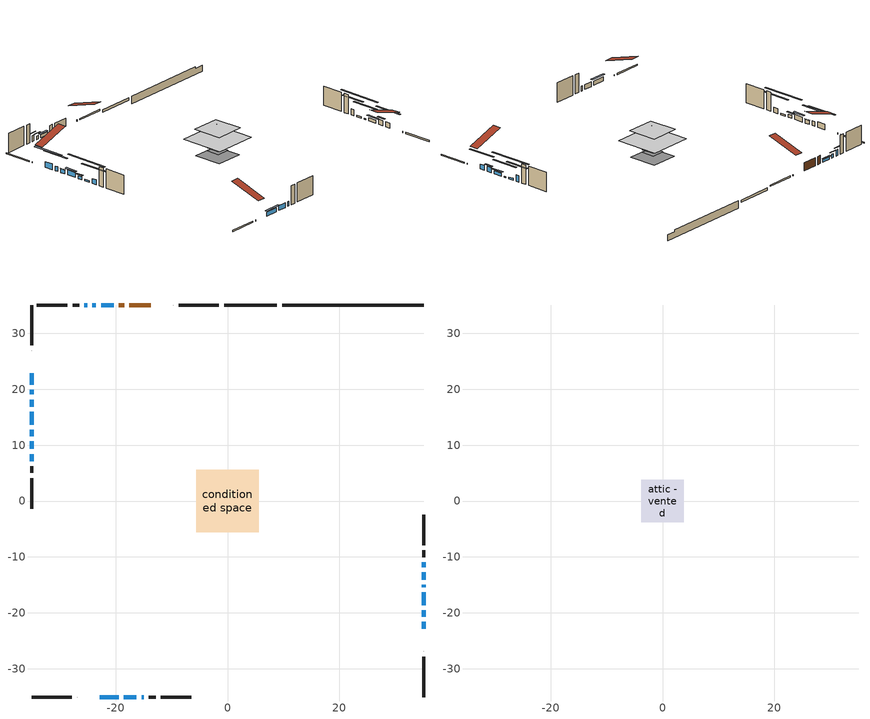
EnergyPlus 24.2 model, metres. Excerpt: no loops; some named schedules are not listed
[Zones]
conditioned space
 floor adiabatic (Floor3 construction): -1.66,-1.66 -1.66,1.66 1.66,1.66 1.66,-1.66 z0.68
 floor adiabatic (AdiabaticFloorConstruction): -5.64,-5.64 -5.64,5.64 5.64,5.64 5.64,-5.64 z3.12
 floor foundation (Slab1 construction): -3.61,-3.61 -3.61,3.61 3.61,3.61 3.61,-3.61 z-1.23
 floor foundation (Slab2 construction): -1.66,-1.66 -1.66,1.66 1.66,1.66 1.66,-1.66 z-0.06
 wall outside (RimJoist1 construction): -1.52,35.08 -8.76,35.08 / -35.08,-35.08 -27.84,-35.08 / -35.08,35.08 -35.08,27.84 / 35.08,-35.08 35.08,-27.84 z0.68:0.98
 wall outside (RimJoist2 construction): -9.69,35.08 -9.71,35.08 / -26.91,-35.08 -26.89,-35.08 / -35.08,26.91 -35.08,26.89 / 35.08,-26.91 35.08,-26.89 z0.68:0.98
 wall outside (AdiabaticWallConstruction 1): -13.71,35.08 -17.58,35.08 / -18.51,35.08 -19.42,35.08 z0.68:2.71
 wall outside (AdiabaticWallConstruction): 35.08,-22.9 35.08,-21.65 / -18.54,-35.08 -16.29,-35.08 / -15.37,-35.08 -14.98,-35.08 / -35.08,8.4 -35.08,7.16 z0.68:1.9; -35.08,22.9 -35.08,20.81 z0.68:2.1; -35.08,19.89 -35.08,19.07 z0.68:1.82; -35.08,18.14 -35.08,16.87 / -23.56,35.08 -24.18,35.08 z0.68:1.6; 35.08,-20.73 35.08,-19.58 / -35.08,15.94 -35.08,13.66 z0.68:1.95; 35.08,-18.65 35.08,-16.36 / -20.35,35.08 -22.64,35.08 / -35.08,12.73 -35.08,11.58 z0.68:1.44; -22.9,-35.08 -19.47,-35.08 z0.68:1.7; 35.08,-15.44 35.08,-14.98 z0.68:0.94; 35.08,-14.05 35.08,-12.78 / -35.08,10.66 -35.08,9.33 z0.68:1.09; 35.08,-11.85 35.08,-10.96 z0.68:2.26; -25.1,35.08 -25.61,35.08 z0.68:2.21
 wall outside (Wall1 construction): -26.54,35.08 -27.74,35.08 / -14.06,-35.08 -12.86,-35.08 / -35.08,6.23 -35.08,5.03 / 35.08,-10.03 35.08,-8.83 z0.68:5.56
 wall outside (Wall2 construction): -28.67,35.08 -34.15,35.08 / -11.93,-35.08 -6.45,-35.08 / -35.08,4.1 -35.08,-1.38 / 35.08,-7.91 35.08,-2.42 z0.68:5.56
 wall foundation (FoundationWall1 construction): 9.78,35.08,-1.23 9.78,35.08,0.68 32.55,35.08,0.68 32.55,35.08,0.26 35.08,35.08,0.26 35.08,35.08,-1.23
 wall foundation (FoundationWall2 construction): 8.85,35.08 -0.6,35.08 z-0.06:0.55
 window (WindowConstruction): 35.08,-22.9 35.08,-21.65 z0.68:1.9
 window (WindowConstruction 8): -35.08,22.9 -35.08,20.82 z0.68:2.1
 window (WindowConstruction 9): -35.08,19.89 -35.08,19.07 z0.68:1.82
 window (WindowConstruction 10): -35.08,18.14 -35.08,16.87 z0.68:1.59
 window (WindowConstruction 11): 35.08,-20.72 35.08,-19.58 z0.68:1.95
 window (WindowConstruction 12): 35.08,-18.65 35.08,-16.37 z0.68:1.44
 window (WindowConstruction 13): -20.35,35.08 -22.64,35.08 z0.68:1.44
 window (WindowConstruction 14): -22.9,-35.08 -19.47,-35.08 z0.68:1.69
 window (WindowConstruction 1): 35.08,-15.44 35.08,-14.98 z0.68:0.93
 window (WindowConstruction 15): -35.08,15.94 -35.08,13.66 z0.68:1.95
 window (WindowConstruction 16): -35.08,12.73 -35.08,11.58 z0.68:1.44
 window (WindowConstruction 17): 35.08,-14.05 35.08,-12.78 z0.68:1.09
 window (WindowConstruction 18): -35.08,10.66 -35.08,9.33 z0.68:1.09
 window (WindowConstruction 2): 35.08,-11.85 35.08,-10.96 z0.68:2.26
 window (WindowConstruction 3): -23.57,35.08 -24.18,35.08 z0.68:1.59
 window (WindowConstruction 4): -25.1,35.08 -25.61,35.08 z0.68:2.2
 window (WindowConstruction 5): -18.54,-35.08 -16.3,-35.08 z0.68:1.9
 window (WindowConstruction 6): -15.37,-35.08 -14.98,-35.08 z0.68:1.9
 window (WindowConstruction 7): -35.08,8.4 -35.08,7.16 z0.68:1.9
 door (Door): -13.71,35.08 -17.58,35.08 z0.68:2.71
 door (Door 1): -18.51,35.08 -19.42,35.08 z0.68:2.71
 ceiling adiabatic (AdiabaticFloorConstruction): 5.64,-5.64 5.64,5.64 -5.64,5.64 -5.64,-5.64 z3.12
attic - vented
 floor to conditioned space (Floor1 construction Reversed): -3.77,-3.77 -3.77,3.77 3.77,3.77 3.77,-3.77 z5.56
 floor to conditioned space (Floor2 construction Reversed): -1.77,-1.77 -1.77,1.77 1.77,1.77 1.77,-1.77 z5.56
 roof outside (Roof1 construction): -12.78,35.08,5.56 -12.78,26.97,8.26 -10.64,26.97,8.26 -10.64,35.08,5.56; -23.83,-35.08,5.56 -23.83,-26.97,8.26 -25.96,-26.97,8.26 -25.96,-35.08,5.56; -35.08,23.83,5.56 -26.97,23.83,8.26 -26.97,25.96,8.26 -35.08,25.96,5.56; 35.08,-23.83,5.56 26.97,-23.83,8.26 26.97,-25.96,8.26 35.08,-25.96,5.56
shading: 35.08,-18.58 35.08,-25.98 35.48,-25.98 35.48,-18.58 z4.98; -35.08,17.71 -35.08,26.01 -35.48,26.01 -35.48,17.71 z5.21; -35.08,15.96 -35.08,23 -35.48,23 -35.48,15.96 z4.93; -35.08,16.72 -35.08,18.29 -35.11,18.29 -35.11,16.72 z1.74; 35.08,-19.09 35.08,-21.22 35.48,-21.22 35.48,-19.09 z2.44; 35.08,-15.87 35.08,-19.14 35.48,-19.14 35.48,-15.87 z1.93; -22.84,35.08 -20.15,35.08 -20.15,35.49 -22.84,35.49 z1.64; -18.92,-35.08 -23.45,-35.08 -23.45,-35.57 -18.92,-35.57 z2.24; 35.08,-11.66 35.08,-18.76 35.48,-18.76 35.48,-11.66 z4.25; -35.08,13.17 -35.08,16.43 -35.48,16.43 -35.48,13.17 z2.44; -35.08,11.09 -35.08,13.22 -35.48,13.22 -35.48,11.09 z1.93; 35.08,-7.75 35.08,-19.08 35.48,-19.08 35.48,-7.75 z6.11; -35.08,4.3 -35.08,15.68 -35.48,15.68 -35.48,4.3 z6.11; 35.08,-8.25 35.08,-14.56 35.48,-14.56 35.48,-8.25 z4.97; -24.85,35.08 -22.9,35.08 -22.9,35.23 -24.85,35.23 z2.26; -26.28,35.08 -24.43,35.08 -24.43,35.23 -26.28,35.23 z2.87; -35.08,4.08 -35.08,11.48 -35.48,11.48 -35.48,4.08 z4.98
[Building]
Building 1: Terrain=Suburbs
[Site:Location]
Toronto Intl AP_ON: Latitude {deg}=43.68; Longitude {deg}=-79.63; Time Zone {hr}=-5; Elevation {m}=173; Keep Site Location Information=Yes
[Site:GroundTemperature:Shallow]
4.59119, 2.66285, 2.50842, 3.42352, 7.09712, 10.7536, 13.9236, 15.9317, 16.1023, 14.4691, 11.3799, 7.83558
[Site:WaterMainsTemperature]
Calculation Method=Schedule; Temperature Schedule=mains temperature schedule
[Material] Roughness=Rough; Thermal Absorptance=0.9
Name | Thickness {m} | Conductivity {W/m-K} | Density {kg/m3} | Specific Heat {J/kg-K} | Solar Absorptance | Visible Absorptance
asphalt or fiberglass shingles | 0.00635 | 0.162714 | 1121.4 | 1465.45 | 0.4 | 0.4
ceiling loosefill ins | 0.169333 | 0.0480833 | 16.02 | 1046.75 | 0.7 | 0.7
ceiling stud and cavity | 0.1397 | 0.105222 | 65.682 | 1177.47 | 0.7 | 0.7
ceiling stud and cavity 1 | 0.1397 | 0.118237 | 65.682 | 1177.47 | 0.7 | 0.7
concrete 4.0 in. | 0.1016 | 1.803125 | 2242.8 | 837.4 | 0.7 | 0.7
concrete 8.0 in. | 0.2032 | 1.803125 | 2242.8 | 837.4 | 0.7 | 0.7
door material | 0.04445 | 0.053851 | 512.64 | 1214.23 | 0.7 | 0.7
door material 1 | 0.04445 | 0.327969 | 512.64 | 1214.23 | 0.7 | 0.7
exterior vertical ins | 0.00139922 | 0.029427 | 32.04 | 1214.23 | 0.7 | 0.7
floor covering | 0.0127 | 0.0433444 | 54.468 | 1339.84 | 0.6 | 0.6
floor rigid ins | 0.103632 | 0.029427 | 32.04 | 1214.23 | 0.7 | 0.7
floor rigid ins 1; wall rigid ins 1 | 0.512978 | 0.029427 | 32.04 | 1214.23 | 0.7 | 0.7
floor stud and cavity | 0.1397 | 0.404996 | 92.3553 | 1139.71 | 0.7 | 0.7
floor stud and cavity 1 | 0.1397 | 1.75129 | 37.0049 | 1207.88 | 0.7 | 0.7
furniture material conditioned space 1 | 0.1524 | 0.115458 | 640.8 | 1214.23 | 0.6 | 0.6
gypsum board | 0.0127 | 0.160291 | 801 | 837.4 | 0.6 | 0.6
gypsum board 1 | 0.0127 | 0.160291 | 801 | 837.4 | 0.7 | 0.7
osb sheathing 0.5 in. | 0.0127 | 0.115458 | 512.64 | 1214.23 | 0.7 | 0.7
osb sheathing 0.75 in. | 0.01905 | 0.115458 | 512.64 | 1214.23 | 0.7 | 0.7
rim joist stud and cavity | 0.0508 | 0.177588 | 50.32683 | 1063.81 | 0.6 | 0.6
rim joist stud and cavity 1 | 0.0508 | 0.126838 | 50.32683 | 1063.81 | 0.6 | 0.6
wall rigid ins | 0.051816 | 0.029427 | 32.04 | 1214.23 | 0.7 | 0.7
wall stud and cavity | 0.1397 | 0.232668 | 139.0536 | 1170.24 | 0.7 | 0.7
wall stud and cavity 1 | 0.1397 | 0.702165 | 139.0536 | 1170.24 | 0.7 | 0.7
wall stud and cavity 2 | 0.0889 | 0.380278 | 52.3479 | 1209.89 | 0.7 | 0.7
wall stud and cavity 3 | 0.0889 | 0.391764 | 83.0341 | 1211.67 | 0.7 | 0.7
wood siding | 0.0254 | 0.102417 | 544.68 | 1172.36 | 0.4 | 0.4
wood siding 1; wood siding 2; wood siding 3 | 0.0254 | 0.102417 | 544.68 | 1172.36 | 0.7 | 0.7
[WindowMaterial:SimpleGlazingSystem]
Name | U-Factor {W/m2-K} | Solar Heat Gain Coefficient
WindowMaterial | 2.09916 | 0.62
WindowMaterial 1 | 2.28199 | 0.41
WindowMaterial 10 | 2.10143 | 0.62
WindowMaterial 11 | 2.12755 | 0.59
WindowMaterial 12 | 2.11108 | 0.61
WindowMaterial 13 | 2.20817 | 0.5
WindowMaterial 14 | 2.20647 | 0.51
WindowMaterial 2 | 2.10711 | 0.62
WindowMaterial 3 | 2.1531 | 0.57
WindowMaterial 4 | 2.151962 | 0.57
WindowMaterial 5 | 2.10483 | 0.62
WindowMaterial 6 | 2.16843 | 0.55
WindowMaterial 7 | 2.07701 | 0.65
WindowMaterial 8 | 2.123572 | 0.6
WindowMaterial 9 | 2.112216 | 0.61
[Construction]
AdiabaticFloorConstruction: floor stud and cavity 1, floor rigid ins 1, osb sheathing 0.75 in., floor covering
AdiabaticWallConstruction: wood siding 2, wall rigid ins 1, wall stud and cavity 2, gypsum board
AdiabaticWallConstruction 1: wood siding 3, wall rigid ins 1, wall stud and cavity 2, gypsum board
Door: door material
Door 1: door material 1
Floor1 construction Reversed: gypsum board, ceiling stud and cavity
Floor2 construction Reversed: gypsum board, ceiling stud and cavity 1, ceiling loosefill ins
Floor3 construction: floor stud and cavity, floor rigid ins, osb sheathing 0.75 in., floor covering
FoundationWall1 construction: concrete 8.0 in.
FoundationWall2 construction: concrete 8.0 in., gypsum board 1
furniture construction conditioned space 1: furniture material conditioned space 1
PartitionWallConstruction: gypsum board, wall stud and cavity 3, gypsum board
RimJoist1 construction: wood siding 1, rim joist stud and cavity
RimJoist2 construction: wood siding 1, rim joist stud and cavity 1
Roof1 construction: asphalt or fiberglass shingles
Slab1 construction; Slab2 construction: concrete 4.0 in.
Wall1 construction: wood siding, wall rigid ins, osb sheathing 0.5 in., wall stud and cavity, gypsum board
Wall2 construction: wood siding, osb sheathing 0.5 in., wall stud and cavity 1, gypsum board
WindowConstruction; WindowConstruction 7: WindowMaterial
WindowConstruction 1: WindowMaterial 1
WindowConstruction 10: WindowMaterial 9
WindowConstruction 11; WindowConstruction 15: WindowMaterial 10
WindowConstruction 12; WindowConstruction 13; WindowConstruction 16: WindowMaterial 11
WindowConstruction 14: WindowMaterial 12
WindowConstruction 17: WindowMaterial 13
WindowConstruction 18: WindowMaterial 14
WindowConstruction 2: WindowMaterial 2
WindowConstruction 3: WindowMaterial 3
WindowConstruction 4: WindowMaterial 4
WindowConstruction 5: WindowMaterial 5
WindowConstruction 6: WindowMaterial 6
WindowConstruction 8: WindowMaterial 7
WindowConstruction 9: WindowMaterial 8
[Zone] Multiplier=1; Part of Total Floor Area=Yes
Name | Volume {m3}
attic - vented | 30.4711
conditioned space | 437.6
[Space]
Name | Zone | Volume {m3}
attic - vented 1 | attic - vented | 30.4711
conditioned space 1 | conditioned space | 437.6
[ZoneInfiltration:EffectiveLeakageArea]
infil attic - vented 1: Zone or Space=attic - vented 1; Schedule=Always On Discrete; Effective Air Leakage Area {cm2}=2871.72; Stack Coefficient=0.00018808; Wind Coefficient=9.26598e-06
[ZoneMixing]
whole house fan mix: Zone or Space=attic - vented; Schedule=Always On Continuous; Design Flow Rate Calculation Method=Flow/Zone; Design Flow Rate {m3/s}=0; Source Zone or Space=conditioned space
[SurfaceProperty:ExposedFoundationPerimeter] Exposed Perimeter Calculation Method=TotalExposedPerimeter
Name | Total Exposed Perimeter {m}
Slab1 | 25.298
Slab2 | 9.44901
[InternalMass] Zone or ZoneList=conditioned space; Space or SpaceList=conditioned space 1
Name | Construction | Surface Area {m2}
furniture mass conditioned space 1 | furniture construction conditioned space 1 | 80.5359
partition wall mass | PartitionWallConstruction | 190.28
[Lights]
interior lighting: Zone or ZoneList or Space or SpaceList=conditioned space 1; Schedule=interior lighting schedule; Design Level Calculation Method=LightingLevel; Lighting Level {W}=343.2; Return Air Fraction=0; Fraction Radiant=0.6; Fraction Visible=0.2; Fraction Replaceable=1
[People]
occupants: Zone or ZoneList or Space or SpaceList=conditioned space 1; Number of People Schedule=occupants schedule; Number of People Calculation Method=People; Number of People=3; Fraction Radiant=0.314171; Sensible Heat Fraction=0.56303; Activity Level Schedule=occupants activity schedule; Carbon Dioxide Generation Rate {m3/s-W}=0; Enable ASHRAE 55 Comfort Warnings=No; Mean Radiant Temperature Calculation Type=EnclosureAveraged
[ElectricEquipment] Zone or ZoneList or Space or SpaceList=conditioned space 1; Design Level Calculation Method=EquipmentLevel
Name | Schedule | Design Level {W} | Fraction Latent | Fraction Radiant | Fraction Lost
clothes dryer | clothes dryer schedule | 140.772 | 0.015 | 0.081 | 0.85
clothes washer | clothes washer schedule | 32.1985 | 0.03 | 0.162 | 0.7
cooking range | cooking range schedule | 215.147 | 0.08 | 0.432 | 0.2
dishwasher | dishwasher schedule | 66.8632 | 0.3 | 0.18 | 0.4
fridge | fridge schedule | 72.9452 | 0 | 0.6 | 0
mech vent bath fan 0 | mech vent bath fan 0 schedule | 50.2 | 0 | 0 | 1
mech vent bath fan 1 | mech vent bath fan 1 schedule | 50.2 | 0 | 0 | 1
mech vent house fan | mech vent house fan schedule | 0 | 0 | 0 | 1
mech vent house fan cfis | mech vent house fan cfis schedule | 0 | 0 | 0 | 0
mech vent range fan 0 | mech vent range fan 0 schedule | 57 | 0 | 0 | 1
misc plug loads | misc plug loads schedule | 494.7 | 0.045 | 0.513 | 0.1
whole house fan | Always On Discrete | 0 | 0 | 0 | 1
[OtherEquipment] Zone or ZoneList or Space or SpaceList=conditioned space 1; Design Level Calculation Method=EquipmentLevel
Name | Fuel Type | Schedule | Design Level {W} | Fraction Latent | Fraction Radiant | Fraction Lost
clothes dryer 1 | Electricity | clothes dryer schedule | 0 | 0.015 | 0.081 | 0.85
cooking range 1 | Electricity | cooking range schedule | 0 | 0.08 | 0.432 | 0.2
general water use latent | None | general water use schedule | 62.594 | 1 | 0 | 0
general water use sensible | None | general water use schedule | -61.6891 | 0 | 0.6 | 0
mech vent house fan latent load | None | Always On Discrete | 0 | 1 | 0 | 0
mech vent house fan sensible load | None | Always On Discrete | 0 | 0 | 0 | 0
water heater energy adjustment1 | NaturalGas | Always On Discrete | 0.01 | 0 | 0 | 1
[ZoneInfiltration:DesignFlowRate] Zone or ZoneList or Space or SpaceList=conditioned space 1; Schedule=Always On Discrete; Design Flow Rate Calculation Method=Flow/Zone; Design Flow Rate {m3/s}=0
infil flow; natural vent flow; whole house fan flow
[Foundation:Kiva] Initial Indoor Air Temperature {C}=18; Wall Depth Below Slab {m}=0.2032
Name | Wall Height Above Grade {m} | Custom Block Material Name 1 | Custom Block Depth 1 {m} | Custom Block X Position 1 {m} | Custom Block Z Position 1 {m}
Foundation Kiva 1 | 0.680009
Foundation Kiva 2 | 0.549981 | exterior vertical ins | 0.609996 | 0.2159 | 0
[Foundation:Kiva:Settings]
Soil Conductivity {W/m-K}=0.849921; Soil Density {kg/m3}=1842.3; Soil Specific Heat {J/kg-K}=418.7; Ground Solar Absorptivity=0.9; Ground Thermal Absorptivity=0.9; Ground Surface Roughness {m}=0.03; Far-Field Width {m}=40; Deep-Ground Boundary Condition=ZeroFlux; Deep-Ground Depth {m}=40; Minimum Cell Dimension {m}=0.2; Maximum Cell Growth Coefficient=3; Simulation Timestep=Timestep
[Exterior:Lights]
exterior lighting: Schedule=exterior lighting schedule; Design Level {W}=75.6
[Schedule:Constant]
Name | Hourly Value
Always On Continuous; mech vent house fan schedule; mech vent house fan cfis schedule; Always On Discrete | 1
occupants activity schedule | 117.228
fridge schedule | 0
[Schedule:Week:Daily]
interior lighting schedule Week Rule - Jan1-Jan27: interior lighting schedule day, interior lighting schedule day, interior lighting schedule day, interior lighting schedule day, interior lighting schedule day, interior lighting schedule day, interior lighting schedule day, interior lighting schedule default day, interior lighting schedule default day, interior lighting schedule default day, interior lighting schedule default day, interior lighting schedule default day
interior lighting schedule Week Rule - Jan28-Feb3: interior lighting schedule day, interior lighting schedule day, interior lighting schedule day, interior lighting schedule day, interior lighting schedule day 1, interior lighting schedule day 1, interior lighting schedule day 1, interior lighting schedule default day, interior lighting schedule default day, interior lighting schedule default day, interior lighting schedule default day, interior lighting schedule default day
interior lighting schedule Week Rule - Feb4-Feb24: interior lighting schedule day 1, interior lighting schedule day 1, interior lighting schedule day 1, interior lighting schedule day 1, interior lighting schedule day 1, interior lighting schedule day 1, interior lighting schedule day 1, interior lighting schedule default day, interior lighting schedule default day, interior lighting schedule default day, interior lighting schedule default day, interior lighting schedule default day
interior lighting schedule Week Rule - Feb25-Mar3: interior lighting schedule day 1, interior lighting schedule day 1, interior lighting schedule day 1, interior lighting schedule day 1, interior lighting schedule day 2, interior lighting schedule day 2, interior lighting schedule day 2, interior lighting schedule default day, interior lighting schedule default day, interior lighting schedule default day, interior lighting schedule default day, interior lighting schedule default day
interior lighting schedule Week Rule - Mar4-Mar31: interior lighting schedule day 2, interior lighting schedule day 2, interior lighting schedule day 2, interior lighting schedule day 2, interior lighting schedule day 2, interior lighting schedule day 2, interior lighting schedule day 2, interior lighting schedule default day, interior lighting schedule default day, interior lighting schedule default day, interior lighting schedule default day, interior lighting schedule default day
interior lighting schedule Week Rule - Apr1-Apr28: interior lighting schedule day 3, interior lighting schedule day 3, interior lighting schedule day 3, interior lighting schedule day 3, interior lighting schedule day 3, interior lighting schedule day 3, interior lighting schedule day 3, interior lighting schedule default day, interior lighting schedule default day, interior lighting schedule default day, interior lighting schedule default day, interior lighting schedule default day
interior lighting schedule Week Rule - Apr29-May5: interior lighting schedule day 3, interior lighting schedule day 3, interior lighting schedule day 4, interior lighting schedule day 4, interior lighting schedule day 4, interior lighting schedule day 4, interior lighting schedule day 4, interior lighting schedule default day, interior lighting schedule default day, interior lighting schedule default day, interior lighting schedule default day, interior lighting schedule default day
interior lighting schedule Week Rule - May6-May26: interior lighting schedule day 4, interior lighting schedule day 4, interior lighting schedule day 4, interior lighting schedule day 4, interior lighting schedule day 4, interior lighting schedule day 4, interior lighting schedule day 4, interior lighting schedule default day, interior lighting schedule default day, interior lighting schedule default day, interior lighting schedule default day, interior lighting schedule default day
interior lighting schedule Week Rule - May27-Jun2: interior lighting schedule day 4, interior lighting schedule day 4, interior lighting schedule day 4, interior lighting schedule day 4, interior lighting schedule day 4, interior lighting schedule day 5, interior lighting schedule day 5, interior lighting schedule default day, interior lighting schedule default day, interior lighting schedule default day, interior lighting schedule default day, interior lighting schedule default day
interior lighting schedule Week Rule - Jun3-Jun30: interior lighting schedule day 5, interior lighting schedule day 5, interior lighting schedule day 5, interior lighting schedule day 5, interior lighting schedule day 5, interior lighting schedule day 5, interior lighting schedule day 5, interior lighting schedule default day, interior lighting schedule default day, interior lighting schedule default day, interior lighting schedule default day, interior lighting schedule default day
interior lighting schedule Week Rule - Jul1-Jul28: interior lighting schedule day 6, interior lighting schedule day 6, interior lighting schedule day 6, interior lighting schedule day 6, interior lighting schedule day 6, interior lighting schedule day 6, interior lighting schedule day 6, interior lighting schedule default day, interior lighting schedule default day, interior lighting schedule default day, interior lighting schedule default day, interior lighting schedule default day
interior lighting schedule Week Rule - Jul29-Aug4: interior lighting schedule day 6, interior lighting schedule day 6, interior lighting schedule day 6, interior lighting schedule day 7, interior lighting schedule day 7, interior lighting schedule day 7, interior lighting schedule day 7, interior lighting schedule default day, interior lighting schedule default day, interior lighting schedule default day, interior lighting schedule default day, interior lighting schedule default day
interior lighting schedule Week Rule - Aug5-Aug25: interior lighting schedule day 7, interior lighting schedule day 7, interior lighting schedule day 7, interior lighting schedule day 7, interior lighting schedule day 7, interior lighting schedule day 7, interior lighting schedule day 7, interior lighting schedule default day, interior lighting schedule default day, interior lighting schedule default day, interior lighting schedule default day, interior lighting schedule default day
interior lighting schedule Week Rule - Aug26-Sep1: interior lighting schedule day 7, interior lighting schedule day 7, interior lighting schedule day 7, interior lighting schedule day 7, interior lighting schedule day 7, interior lighting schedule day 7, interior lighting schedule day 8, interior lighting schedule default day, interior lighting schedule default day, interior lighting schedule default day, interior lighting schedule default day, interior lighting schedule default day
interior lighting schedule Week Rule - Sep2-Sep29: interior lighting schedule day 8, interior lighting schedule day 8, interior lighting schedule day 8, interior lighting schedule day 8, interior lighting schedule day 8, interior lighting schedule day 8, interior lighting schedule day 8, interior lighting schedule default day, interior lighting schedule default day, interior lighting schedule default day, interior lighting schedule default day, interior lighting schedule default day
interior lighting schedule Week Rule - Sep30-Oct6: interior lighting schedule day 8, interior lighting schedule day 9, interior lighting schedule day 9, interior lighting schedule day 9, interior lighting schedule day 9, interior lighting schedule day 9, interior lighting schedule day 9, interior lighting schedule default day, interior lighting schedule default day, interior lighting schedule default day, interior lighting schedule default day, interior lighting schedule default day
interior lighting schedule Week Rule - Oct7-Oct27: interior lighting schedule day 9, interior lighting schedule day 9, interior lighting schedule day 9, interior lighting schedule day 9, interior lighting schedule day 9, interior lighting schedule day 9, interior lighting schedule day 9, interior lighting schedule default day, interior lighting schedule default day, interior lighting schedule default day, interior lighting schedule default day, interior lighting schedule default day
interior lighting schedule Week Rule - Oct28-Nov3: interior lighting schedule day 9, interior lighting schedule day 9, interior lighting schedule day 9, interior lighting schedule day 9, interior lighting schedule day 10, interior lighting schedule day 10, interior lighting schedule day 10, interior lighting schedule default day, interior lighting schedule default day, interior lighting schedule default day, interior lighting schedule default day, interior lighting schedule default day
interior lighting schedule Week Rule - Nov4-Nov24: interior lighting schedule day 10, interior lighting schedule day 10, interior lighting schedule day 10, interior lighting schedule day 10, interior lighting schedule day 10, interior lighting schedule day 10, interior lighting schedule day 10, interior lighting schedule default day, interior lighting schedule default day, interior lighting schedule default day, interior lighting schedule default day, interior lighting schedule default day
interior lighting schedule Week Rule - Nov25-Dec1: interior lighting schedule day 10, interior lighting schedule day 10, interior lighting schedule day 10, interior lighting schedule day 10, interior lighting schedule day 10, interior lighting schedule day 10, interior lighting schedule day 11, interior lighting schedule default day, interior lighting schedule default day, interior lighting schedule default day, interior lighting schedule default day, interior lighting schedule default day
interior lighting schedule Week Rule - Dec2-Dec31: interior lighting schedule day 11, interior lighting schedule day 11, interior lighting schedule day 11, interior lighting schedule day 11, interior lighting schedule day 11, interior lighting schedule day 11, interior lighting schedule day 11, interior lighting schedule default day, interior lighting schedule default day, interior lighting schedule default day, interior lighting schedule default day, interior lighting schedule default day
occupants schedule Week Rule - Jan1-Dec31: occupants schedule day, occupants schedule day, occupants schedule day, occupants schedule day, occupants schedule day, occupants schedule day, occupants schedule day, occupants schedule default day, occupants schedule default day, occupants schedule default day, occupants schedule default day, occupants schedule default day
clothes dryer schedule Week Rule - Jan1-Dec31: clothes dryer schedule day, clothes dryer schedule day, clothes dryer schedule day, clothes dryer schedule day, clothes dryer schedule day, clothes dryer schedule day, clothes dryer schedule day, clothes dryer schedule default day, clothes dryer schedule default day, clothes dryer schedule default day, clothes dryer schedule default day, clothes dryer schedule default day
clothes washer schedule Week Rule - Jan1-Dec31: clothes washer schedule day, clothes washer schedule day, clothes washer schedule day, clothes washer schedule day, clothes washer schedule day, clothes washer schedule day, clothes washer schedule day, clothes washer schedule default day, clothes washer schedule default day, clothes washer schedule default day, clothes washer schedule default day, clothes washer schedule default day
cooking range schedule Week Rule - Jan1-Dec31: cooking range schedule day, cooking range schedule day, cooking range schedule day, cooking range schedule day, cooking range schedule day, cooking range schedule day, cooking range schedule day, cooking range schedule default day, cooking range schedule default day, cooking range schedule default day, cooking range schedule default day, cooking range schedule default day
dishwasher schedule Week Rule - Jan1-Dec31: dishwasher schedule day, dishwasher schedule day, dishwasher schedule day, dishwasher schedule day, dishwasher schedule day, dishwasher schedule day, dishwasher schedule day, dishwasher schedule default day, dishwasher schedule default day, dishwasher schedule default day, dishwasher schedule default day, dishwasher schedule default day
mech vent bath fan 0 schedule Week Rule - Jan1-Dec31: mech vent bath fan 0 schedule day, mech vent bath fan 0 schedule day, mech vent bath fan 0 schedule day, mech vent bath fan 0 schedule day, mech vent bath fan 0 schedule day, mech vent bath fan 0 schedule day, mech vent bath fan 0 schedule day, mech vent bath fan 0 schedule default day, mech vent bath fan 0 schedule default day, mech vent bath fan 0 schedule default day, mech vent bath fan 0 schedule default day, mech vent bath fan 0 schedule default day
mech vent bath fan 1 schedule Week Rule - Jan1-Dec31: mech vent bath fan 1 schedule day, mech vent bath fan 1 schedule day, mech vent bath fan 1 schedule day, mech vent bath fan 1 schedule day, mech vent bath fan 1 schedule day, mech vent bath fan 1 schedule day, mech vent bath fan 1 schedule day, mech vent bath fan 1 schedule default day, mech vent bath fan 1 schedule default day, mech vent bath fan 1 schedule default day, mech vent bath fan 1 schedule default day, mech vent bath fan 1 schedule default day
mech vent range fan 0 schedule Week Rule - Jan1-Dec31: mech vent range fan 0 schedule day, mech vent range fan 0 schedule day, mech vent range fan 0 schedule day, mech vent range fan 0 schedule day, mech vent range fan 0 schedule day, mech vent range fan 0 schedule day, mech vent range fan 0 schedule day, mech vent range fan 0 schedule default day, mech vent range fan 0 schedule default day, mech vent range fan 0 schedule default day, mech vent range fan 0 schedule default day, mech vent range fan 0 schedule default day
misc plug loads schedule Week Rule - Jan1-Dec31: misc plug loads schedule day, misc plug loads schedule day, misc plug loads schedule day, misc plug loads schedule day, misc plug loads schedule day, misc plug loads schedule day, misc plug loads schedule day, misc plug loads schedule default day, misc plug loads schedule default day, misc plug loads schedule default day, misc plug loads schedule default day, misc plug loads schedule default day
general water use schedule Week Rule - Jan1-Dec31: general water use schedule day, general water use schedule day, general water use schedule day, general water use schedule day, general water use schedule day, general water use schedule day, general water use schedule day, general water use schedule default day, general water use schedule default day, general water use schedule default day, general water use schedule default day, general water use schedule default day
exterior lighting schedule Week Rule - Jan1-Jan27: exterior lighting schedule day, exterior lighting schedule day, exterior lighting schedule day, exterior lighting schedule day, exterior lighting schedule day, exterior lighting schedule day, exterior lighting schedule day, exterior lighting schedule default day, exterior lighting schedule default day, exterior lighting schedule default day, exterior lighting schedule default day, exterior lighting schedule default day
exterior lighting schedule Week Rule - Jan28-Feb3: exterior lighting schedule day, exterior lighting schedule day, exterior lighting schedule day, exterior lighting schedule day, exterior lighting schedule day 1, exterior lighting schedule day 1, exterior lighting schedule day 1, exterior lighting schedule default day, exterior lighting schedule default day, exterior lighting schedule default day, exterior lighting schedule default day, exterior lighting schedule default day
exterior lighting schedule Week Rule - Feb4-Feb24: exterior lighting schedule day 1, exterior lighting schedule day 1, exterior lighting schedule day 1, exterior lighting schedule day 1, exterior lighting schedule day 1, exterior lighting schedule day 1, exterior lighting schedule day 1, exterior lighting schedule default day, exterior lighting schedule default day, exterior lighting schedule default day, exterior lighting schedule default day, exterior lighting schedule default day
exterior lighting schedule Week Rule - Feb25-Mar3: exterior lighting schedule day 1, exterior lighting schedule day 1, exterior lighting schedule day 1, exterior lighting schedule day 1, exterior lighting schedule day 2, exterior lighting schedule day 2, exterior lighting schedule day 2, exterior lighting schedule default day, exterior lighting schedule default day, exterior lighting schedule default day, exterior lighting schedule default day, exterior lighting schedule default day
exterior lighting schedule Week Rule - Mar4-Mar31: exterior lighting schedule day 2, exterior lighting schedule day 2, exterior lighting schedule day 2, exterior lighting schedule day 2, exterior lighting schedule day 2, exterior lighting schedule day 2, exterior lighting schedule day 2, exterior lighting schedule default day, exterior lighting schedule default day, exterior lighting schedule default day, exterior lighting schedule default day, exterior lighting schedule default day
exterior lighting schedule Week Rule - Apr1-Apr28: exterior lighting schedule day 3, exterior lighting schedule day 3, exterior lighting schedule day 3, exterior lighting schedule day 3, exterior lighting schedule day 3, exterior lighting schedule day 3, exterior lighting schedule day 3, exterior lighting schedule default day, exterior lighting schedule default day, exterior lighting schedule default day, exterior lighting schedule default day, exterior lighting schedule default day
exterior lighting schedule Week Rule - Apr29-May5: exterior lighting schedule day 3, exterior lighting schedule day 3, exterior lighting schedule day 4, exterior lighting schedule day 4, exterior lighting schedule day 4, exterior lighting schedule day 4, exterior lighting schedule day 4, exterior lighting schedule default day, exterior lighting schedule default day, exterior lighting schedule default day, exterior lighting schedule default day, exterior lighting schedule default day
[Schedule:Year]
interior lighting schedule: interior lighting schedule Week Rule - Jan1-Jan27, 1, 1, 1, 27, interior lighting schedule Week Rule - Jan28-Feb3, 1, 28, 2, 3, interior lighting schedule Week Rule - Feb4-Feb24, 2, 4, 2, 24, interior lighting schedule Week Rule - Feb25-Mar3, 2, 25, 3, 3, interior lighting schedule Week Rule - Mar4-Mar31, 3, 4, 3, 31, interior lighting schedule Week Rule - Apr1-Apr28, 4, 1, 4, 28, interior lighting schedule Week Rule - Apr29-May5, 4, 29, 5, 5, interior lighting schedule Week Rule - May6-May26, 5, 6, 5, 26, interior lighting schedule Week Rule - May27-Jun2, 5, 27, 6, 2, interior lighting schedule Week Rule - Jun3-Jun30, 6, 3, 6, 30, interior lighting schedule Week Rule - Jul1-Jul28, 7, 1, 7, 28, interior lighting schedule Week Rule - Jul29-Aug4, 7, 29, 8, 4, interior lighting schedule Week Rule - Aug5-Aug25, 8, 5, 8, 25, interior lighting schedule Week Rule - Aug26-Sep1, 8, 26, 9, 1, interior lighting schedule Week Rule - Sep2-Sep29, 9, 2, 9, 29, interior lighting schedule Week Rule - Sep30-Oct6, 9, 30, 10, 6, interior lighting schedule Week Rule - Oct7-Oct27, 10, 7, 10, 27, interior lighting schedule Week Rule - Oct28-Nov3, 10, 28, 11, 3, interior lighting schedule Week Rule - Nov4-Nov24, 11, 4, 11, 24, interior lighting schedule Week Rule - Nov25-Dec1, 11, 25, 12, 1, interior lighting schedule Week Rule - Dec2-Dec31, 12, 2, 12, 31
occupants schedule: occupants schedule Week Rule - Jan1-Dec31, 1, 1, 12, 31
clothes dryer schedule: clothes dryer schedule Week Rule - Jan1-Dec31, 1, 1, 12, 31
clothes washer schedule: clothes washer schedule Week Rule - Jan1-Dec31, 1, 1, 12, 31
cooking range schedule: cooking range schedule Week Rule - Jan1-Dec31, 1, 1, 12, 31
dishwasher schedule: dishwasher schedule Week Rule - Jan1-Dec31, 1, 1, 12, 31
mech vent bath fan 0 schedule: mech vent bath fan 0 schedule Week Rule - Jan1-Dec31, 1, 1, 12, 31
mech vent bath fan 1 schedule: mech vent bath fan 1 schedule Week Rule - Jan1-Dec31, 1, 1, 12, 31
mech vent range fan 0 schedule: mech vent range fan 0 schedule Week Rule - Jan1-Dec31, 1, 1, 12, 31
misc plug loads schedule: misc plug loads schedule Week Rule - Jan1-Dec31, 1, 1, 12, 31
general water use schedule: general water use schedule Week Rule - Jan1-Dec31, 1, 1, 12, 31
exterior lighting schedule: exterior lighting schedule Week Rule - Jan1-Jan27, 1, 1, 1, 27, exterior lighting schedule Week Rule - Jan28-Feb3, 1, 28, 2, 3, exterior lighting schedule Week Rule - Feb4-Feb24, 2, 4, 2, 24, exterior lighting schedule Week Rule - Feb25-Mar3, 2, 25, 3, 3, exterior lighting schedule Week Rule - Mar4-Mar31, 3, 4, 3, 31, exterior lighting schedule Week Rule - Apr1-Apr28, 4, 1, 4, 28, exterior lighting schedule Week Rule - Apr29-May5, 4, 29, 5, 5, exterior lighting schedule Week Rule - May6-May26, 5, 6, 5, 26, exterior lighting schedule Week Rule - May27-Jun2, 5, 27, 6, 2, exterior lighting schedule Week Rule - Jun3-Jun30, 6, 3, 6, 30, exterior lighting schedule Week Rule - Jul1-Jul28, 7, 1, 7, 28, exterior lighting schedule Week Rule - Jul29-Aug4, 7, 29, 8, 4, exterior lighting schedule Week Rule - Aug5-Aug25, 8, 5, 8, 25, exterior lighting schedule Week Rule - Aug26-Sep1, 8, 26, 9, 1, exterior lighting schedule Week Rule - Sep2-Sep29, 9, 2, 9, 29, exterior lighting schedule Week Rule - Sep30-Oct6, 9, 30, 10, 6, exterior lighting schedule Week Rule - Oct7-Oct27, 10, 7, 10, 27, exterior lighting schedule Week Rule - Oct28-Nov3, 10, 28, 11, 3, exterior lighting schedule Week Rule - Nov4-Nov24, 11, 4, 11, 24, exterior lighting schedule Week Rule - Nov25-Dec1, 11, 25, 12, 1, exterior lighting schedule Week Rule - Dec2-Dec31, 12, 2, 12, 31
[Schedule:Compact]
mains temperature schedule: Through: 01/01, For: AllDays, Until: 24:00, 8.43722, Through: 01/02, For: AllDays, Until: 24:00, 8.37111, Through: 01/03, For: AllDays, Until: 24:00, 8.30611, Through: 01/04, For: AllDays, Until: 24:00, 8.24222, Through: 01/05, For: AllDays, Until: 24:00, 8.17944, Through: 01/06, For: AllDays, Until: 24:00, 8.11833, Through: 01/07, For: AllDays, Until: 24:00, 8.05833, Through: 01/08, For: AllDays, Until: 24:00, 7.99944, Through: 01/09, For: AllDays, Until: 24:00, 7.94222, Through: 01/10, For: AllDays, Until: 24:00, 7.88611, Through: 01/11, For: AllDays, Until: 24:00, 7.83167, Through: 01/12, For: AllDays, Until: 24:00, 7.77833, Through: 01/13, For: AllDays, Until: 24:00, 7.72611, Through: 01/14, For: AllDays, Until: 24:00, 7.67556, Through: 01/15, For: AllDays, Until: 24:00, 7.62667, Through: 01/16, For: AllDays, Until: 24:00, 7.57889, Through: 01/17, For: AllDays, Until: 24:00, 7.53278, Through: 01/18, For: AllDays, Until: 24:00, 7.48778, Through: 01/19, For: AllDays, Until: 24:00, 7.44444, Through: 01/20, For: AllDays, Until: 24:00, 7.40278, Through: 01/21, For: AllDays, Until: 24:00, 7.36278, Through: 01/22, For: AllDays, Until: 24:00, 7.32389, Through: 01/23, For: AllDays, Until: 24:00, 7.28667, Through: 01/24, For: AllDays, Until: 24:00, 7.25056, Through: 01/25, For: AllDays, Until: 24:00, 7.21667, Through: 01/26, For: AllDays, Until: 24:00, 7.18389, Through: 01/27, For: AllDays, Until: 24:00, 7.15278, Through: 01/28, For: AllDays, Until: 24:00, 7.12333, Through: 01/29, For: AllDays, Until: 24:00, 7.09556, Through: 01/30, For: AllDays, Until: 24:00, 7.06944, Through: 01/31, For: AllDays, Until: 24:00, 7.04444, Through: 02/01, For: AllDays, Until: 24:00, 7.02167, Through: 02/02, For: AllDays, Until: 24:00, 7, Through: 02/03, For: AllDays, Until: 24:00, 6.98, Through: 02/04, For: AllDays, Until: 24:00, 6.96222, Through: 02/05, For: AllDays, Until: 24:00, 6.94556, Through: 02/06, For: AllDays, Until: 24:00, 6.93056, Through: 02/07, For: AllDays, Until: 24:00, 6.91722, Through: 02/08, For: AllDays, Until: 24:00, 6.90556, Through: 02/09, For: AllDays, Until: 24:00, 6.89556, Through: 02/10, For: AllDays, Until: 24:00, 6.88722, Through: 02/11, For: AllDays, Until: 24:00, 6.88056, Through: 02/12, For: AllDays, Until: 24:00, 6.875, Through: 02/13, For: AllDays, Until: 24:00, 6.87167, Through: 02/14, For: AllDays, Until: 24:00, 6.87, Through: 02/15, For: AllDays, Until: 24:00, 6.87, Through: 02/16, For: AllDays, Until: 24:00, 6.87167, Through: 02/17, For: AllDays, Until: 24:00, 6.875, Through: 02/18, For: AllDays, Until: 24:00, 6.88, Through: 02/19, For: AllDays, Until: 24:00, 6.88611, Through: 02/20, For: AllDays, Until: 24:00, 6.89444, Through: 02/21, For: AllDays, Until: 24:00, 6.90444, Through: 02/22, For: AllDays, Until: 24:00, 6.91611, Through: 02/23, For: AllDays, Until: 24:00, 6.92889, Through: 02/24, For: AllDays, Until: 24:00, 6.94389, Through: 02/25, For: AllDays, Until: 24:00, 6.96056, Through: 02/26, For: AllDays, Until: 24:00, 6.97833, Through: 02/27, For: AllDays, Until: 24:00, 6.99833, Through: 02/28, For: AllDays, Until: 24:00, 7.01944, Through: 03/01, For: AllDays, Until: 24:00, 7.04222, Through: 03/02, For: AllDays, Until: 24:00, 7.06667, Through: 03/03, For: AllDays, Until: 24:00, 7.09278, Through: 03/04, For: AllDays, Until: 24:00, 7.12056, Through: 03/05, For: AllDays, Until: 24:00, 7.15, Through: 03/06, For: AllDays, Until: 24:00, 7.18111, Through: 03/07, For: AllDays, Until: 24:00, 7.21333, Through: 03/08, For: AllDays, Until: 24:00, 7.24722, Through: 03/09, For: AllDays, Until: 24:00, 7.28278, Through: 03/10, For: AllDays, Until: 24:00, 7.32, Through: 03/11, For: AllDays, Until: 24:00, 7.35889, Through: 03/12, For: AllDays, Until: 24:00, 7.39889, Through: 03/13, For: AllDays, Until: 24:00, 7.44056, Through: 03/14, For: AllDays, Until: 24:00, 7.48389, Through: 03/15, For: AllDays, Until: 24:00, 7.52833, Through: 03/16, For: AllDays, Until: 24:00, 7.57444, Through: 03/17, For: AllDays, Until: 24:00, 7.62222, Through: 03/18, For: AllDays, Until: 24:00, 7.67111, Through: 03/19, For: AllDays, Until: 24:00, 7.72111, Through: 03/20, For: AllDays, Until: 24:00, 7.77333, Through: 03/21, For: AllDays, Until: 24:00, 7.82611, Through: 03/22, For: AllDays, Until: 24:00, 7.88111, Through: 03/23, For: AllDays, Until: 24:00, 7.93667, Through: 03/24, For: AllDays, Until: 24:00, 7.99389, Through: 03/25, For: AllDays, Until: 24:00, 8.05278, Through: 03/26, For: AllDays, Until: 24:00, 8.11278, Through: 03/27, For: AllDays, Until: 24:00, 8.17389, Through: 03/28, For: AllDays, Until: 24:00, 8.23611, Through: 03/29, For: AllDays, Until: 24:00, 8.3, Through: 03/30, For: AllDays, Until: 24:00, 8.365, Through: 03/31, For: AllDays, Until: 24:00, 8.43111, Through: 04/01, For: AllDays, Until: 24:00, 8.49833, Through: 04/02, For: AllDays, Until: 24:00, 8.56722, Through: 04/03, For: AllDays, Until: 24:00, 8.63667, Through: 04/04, For: AllDays, Until: 24:00, 8.70778, Through: 04/05, For: AllDays, Until: 24:00, 8.77944, Through: 04/06, For: AllDays, Until: 24:00, 8.85278, Through: 04/07, For: AllDays, Until: 24:00, 8.92667, Through: 04/08, For: AllDays, Until: 24:00, 9.00222, Through: 04/09, For: AllDays, Until: 24:00, 9.07833, Through: 04/10, For: AllDays, Until: 24:00, 9.15556, Through: 04/11, For: AllDays, Until: 24:00, 9.23389, Through: 04/12, For: AllDays, Until: 24:00, 9.31278, Through: 04/13, For: AllDays, Until: 24:00, 9.39278, Through: 04/14, For: AllDays, Until: 24:00, 9.47389, Through: 04/15, For: AllDays, Until: 24:00, 9.55611, Through: 04/16, For: AllDays, Until: 24:00, 9.63833, Through: 04/17, For: AllDays, Until: 24:00, 9.72222, Through: 04/18, For: AllDays, Until: 24:00, 9.80667, Through: 04/19, For: AllDays, Until: 24:00, 9.89167, Through: 04/20, For: AllDays, Until: 24:00, 9.97778, Through: 04/21, For: AllDays, Until: 24:00, 10.0644, Through: 04/22, For: AllDays, Until: 24:00, 10.1517, Through: 04/23, For: AllDays, Until: 24:00, 10.24, Through: 04/24, For: AllDays, Until: 24:00, 10.3289, Through: 04/25, For: AllDays, Until: 24:00, 10.4183, Through: 04/26, For: AllDays, Until: 24:00, 10.5083, Through: 04/27, For: AllDays, Until: 24:00, 10.5989, Through: 04/28, For: AllDays, Until: 24:00, 10.69, Through: 04/29, For: AllDays, Until: 24:00, 10.7817, Through: 04/30, For: AllDays, Until: 24:00, 10.8739, Through: 05/01, For: AllDays, Until: 24:00, 10.9667, Through: 05/02, For: AllDays, Until: 24:00, 11.0594, Through: 05/03, For: AllDays, Until: 24:00, 11.1533, Through: 05/04, For: AllDays, Until: 24:00, 11.2472, Through: 05/05, For: AllDays, Until: 24:00, 11.3411, Through: 05/06, For: AllDays, Until: 24:00, 11.4361, Through: 05/07, For: AllDays, Until: 24:00, 11.5306, Through: 05/08, For: AllDays, Until: 24:00, 11.6261, Through: 05/09, For: AllDays, Until: 24:00, 11.7217, Through: 05/10, For: AllDays, Until: 24:00, 11.8172, Through: 05/11, For: AllDays, Until: 24:00, 11.9128, Through: 05/12, For: AllDays, Until: 24:00, 12.0089, Through: 05/13, For: AllDays, Until: 24:00, 12.105, Through: 05/14, For: AllDays, Until: 24:00, 12.2017, Through: 05/15, For: AllDays, Until: 24:00, 12.2978, Through: 05/16, For: AllDays, Until: 24:00, 12.3944, Through: 05/17, For: AllDays, Until: 24:00, 12.4906, Through: 05/18, For: AllDays, Until: 24:00, 12.5872, Through: 05/19, For: AllDays, Until: 24:00, 12.6833, Through: 05/20, For: AllDays, Until: 24:00, 12.78, Through: 05/21, For: AllDays, Until: 24:00, 12.8761, Through: 05/22, For: AllDays, Until: 24:00, 12.9722, Through: 05/23, For: AllDays, Until: 24:00, 13.0683, Through: 05/24, For: AllDays, Until: 24:00, 13.1639, Through: 05/25, For: AllDays, Until: 24:00, 13.2594, Through: 05/26, For: AllDays, Until: 24:00, 13.355, Through: 05/27, For: AllDays, Until: 24:00, 13.45, Through: 05/28, For: AllDays, Until: 24:00, 13.545, Through: 05/29, For: AllDays, Until: 24:00, 13.6394, Through: 05/30, For: AllDays, Until: 24:00, 13.7333, Through: 05/31, For: AllDays, Until: 24:00, 13.8272, Through: 06/01, For: AllDays, Until: 24:00, 13.9206, Through: 06/02, For: AllDays, Until: 24:00, 14.0139, Through: 06/03, For: AllDays, Until: 24:00, 14.1061, Through: 06/04, For: AllDays, Until: 24:00, 14.1983, Through: 06/05, For: AllDays, Until: 24:00, 14.2894, Through: 06/06, For: AllDays, Until: 24:00, 14.3806, Through: 06/07, For: AllDays, Until: 24:00, 14.4711, Through: 06/08, For: AllDays, Until: 24:00, 14.5606, Through: 06/09, For: AllDays, Until: 24:00, 14.65, Through: 06/10, For: AllDays, Until: 24:00, 14.7383, Through: 06/11, For: AllDays, Until: 24:00, 14.8267, Through: 06/12, For: AllDays, Until: 24:00, 14.9133, Through: 06/13, For: AllDays, Until: 24:00, 15, Through: 06/14, For: AllDays, Until: 24:00, 15.0856, Through: 06/15, For: AllDays, Until: 24:00, 15.1706, Through: 06/16, For: AllDays, Until: 24:00, 15.255, Through: 06/17, For: AllDays, Until: 24:00, 15.3383, Through: 06/18, For: AllDays, Until: 24:00, 15.4206, Through: 06/19, For: AllDays, Until: 24:00, 15.5022, Through: 06/20, For: AllDays, Until: 24:00, 15.5828, Through: 06/21, For: AllDays, Until: 24:00, 15.6628, Through: 06/22, For: AllDays, Until: 24:00, 15.7417, Through: 06/23, For: AllDays, Until: 24:00, 15.8194, Through: 06/24, For: AllDays, Until: 24:00, 15.8961, Through: 06/25, For: AllDays, Until: 24:00, 15.9722, Through: 06/26, For: AllDays, Until: 24:00, 16.0467, Through: 06/27, For: AllDays, Until: 24:00, 16.1206, Through: 06/28, For: AllDays, Until: 24:00, 16.1933, Through: 06/29, For: AllDays, Until: 24:00, 16.265, Through: 06/30, For: AllDays, Until: 24:00, 16.3356, Through: 07/01, For: AllDays, Until: 24:00, 16.4044, Through: 07/02, For: AllDays, Until: 24:00, 16.4728, Through: 07/03, For: AllDays, Until: 24:00, 16.54, Through: 07/04, For: AllDays, Until: 24:00, 16.6056, Through: 07/05, For: AllDays, Until: 24:00, 16.67, Through: 07/06, For: AllDays, Until: 24:00, 16.7333, Through: 07/07, For: AllDays, Until: 24:00, 16.7956, Through: 07/08, For: AllDays, Until: 24:00, 16.8561, Through: 07/09, For: AllDays, Until: 24:00, 16.9156, Through: 07/10, For: AllDays, Until: 24:00, 16.9739, Through: 07/11, For: AllDays, Until: 24:00, 17.0306, Through: 07/12, For: AllDays, Until: 24:00, 17.0861, Through: 07/13, For: AllDays, Until: 24:00, 17.14, Through: 07/14, For: AllDays, Until: 24:00, 17.1928, Through: 07/15, For: AllDays, Until: 24:00, 17.2439, Through: 07/16, For: AllDays, Until: 24:00, 17.2939, Through: 07/17, For: AllDays, Until: 24:00, 17.3422, Through: 07/18, For: AllDays, Until: 24:00, 17.3894, Through: 07/19, For: AllDays, Until: 24:00, 17.435, Through: 07/20, For: AllDays, Until: 24:00, 17.4794, Through: 07/21, For: AllDays, Until: 24:00, 17.5217, Through: 07/22, For: AllDays, Until: 24:00, 17.5628, Through: 07/23, For: AllDays, Until: 24:00, 17.6028, Through: 07/24, For: AllDays, Until: 24:00, 17.6406, Through: 07/25, For: AllDays, Until: 24:00, 17.6772, Through: 07/26, For: AllDays, Until: 24:00, 17.7122, Through: 07/27, For: AllDays, Until: 24:00, 17.7456, Through: 07/28, For: AllDays, Until: 24:00, 17.7778, Through: 07/29, For: AllDays, Until: 24:00, 17.8078, Through: 07/30, For: AllDays, Until: 24:00, 17.8367, Through: 07/31, For: AllDays, Until: 24:00, 17.8639, Through: 08/01, For: AllDays, Until: 24:00, 17.8894, Through: 08/02, For: AllDays, Until: 24:00, 17.9133, Through: 08/03, For: AllDays, Until: 24:00, 17.9361, Through: 08/04, For: AllDays, Until: 24:00, 17.9567, Through: 08/05, For: AllDays, Until: 24:00, 17.9756, Through: 08/06, For: AllDays, Until: 24:00, 17.9933, Through: 08/07, For: AllDays, Until: 24:00, 18.0089, Through: 08/08, For: AllDays, Until: 24:00, 18.0233, Through: 08/09, For: AllDays, Until: 24:00, 18.0361, Through: 08/10, For: AllDays, Until: 24:00, 18.0467, Through: 08/11, For: AllDays, Until: 24:00, 18.0561, Through: 08/12, For: AllDays, Until: 24:00, 18.0639, Through: 08/13, For: AllDays, Until: 24:00, 18.07, Through: 08/14, For: AllDays, Until: 24:00, 18.0739, Through: 08/15, For: AllDays, Until: 24:00, 18.0767, Through: 08/16, For: AllDays, Until: 24:00, 18.0778, Through: 08/17, For: AllDays, Until: 24:00, 18.0772, Through: 08/18, For: AllDays, Until: 24:00, 18.075, Through: 08/19, For: AllDays, Until: 24:00, 18.0706, Through: 08/20, For: AllDays, Until: 24:00, 18.065, Through: 08/21, For: AllDays, Until: 24:00, 18.0578, Through: 08/22, For: AllDays, Until: 24:00, 18.0489, Through: 08/23, For: AllDays, Until: 24:00, 18.0383, Through: 08/24, For: AllDays, Until: 24:00, 18.0261, Through: 08/25, For: AllDays, Until: 24:00, 18.0122, Through: 08/26, For: AllDays, Until: 24:00, 17.9967, Through: 08/27, For: AllDays, Until: 24:00, 17.9794, Through: 08/28, For: AllDays, Until: 24:00, 17.9606, Through: 08/29, For: AllDays, Until: 24:00, 17.9406, Through: 08/30, For: AllDays, Until: 24:00, 17.9183, Through: 08/31, For: AllDays, Until: 24:00, 17.8944, Through: 09/01, For: AllDays, Until: 24:00, 17.8694, Through: 09/02, For: AllDays, Until: 24:00, 17.8428, Through: 09/03, For: AllDays, Until: 24:00, 17.8139, Through: 09/04, For: AllDays, Until: 24:00, 17.7839, Through: 09/05, For: AllDays, Until: 24:00, 17.7522, Through: 09/06, For: AllDays, Until: 24:00, 17.7194, Through: 09/07, For: AllDays, Until: 24:00, 17.6844, Through: 09/08, For: AllDays, Until: 24:00, 17.6483, Through: 09/09, For: AllDays, Until: 24:00, 17.6106, Through: 09/10, For: AllDays, Until: 24:00, 17.5711, Through: 09/11, For: AllDays, Until: 24:00, 17.5306, Through: 09/12, For: AllDays, Until: 24:00, 17.4883, Through: 09/13, For: AllDays, Until: 24:00, 17.4444, Through: 09/14, For: AllDays, Until: 24:00, 17.3989, Through: 09/15, For: AllDays, Until: 24:00, 17.3522, Through: 09/16, For: AllDays, Until: 24:00, 17.3039, Through: 09/17, For: AllDays, Until: 24:00, 17.2544, Through: 09/18, For: AllDays, Until: 24:00, 17.2033, Through: 09/19, For: AllDays, Until: 24:00, 17.1511, Through: 09/20, For: AllDays, Until: 24:00, 17.0972, Through: 09/21, For: AllDays, Until: 24:00, 17.0422, Through: 09/22, For: AllDays, Until: 24:00, 16.9856, Through: 09/23, For: AllDays, Until: 24:00, 16.9278, Through: 09/24, For: AllDays, Until: 24:00, 16.8683, Through: 09/25, For: AllDays, Until: 24:00, 16.8078, Through: 09/26, For: AllDays, Until: 24:00, 16.7461, Through: 09/27, For: AllDays, Until: 24:00, 16.6833, Through: 09/28, For: AllDays, Until: 24:00, 16.6189, Through: 09/29, For: AllDays, Until: 24:00, 16.5533, Through: 09/30, For: AllDays, Until: 24:00, 16.4867, Through: 10/01, For: AllDays, Until: 24:00, 16.4189, Through: 10/02, For: AllDays, Until: 24:00, 16.3494, Through: 10/03, For: AllDays, Until: 24:00, 16.2794, Through: 10/04, For: AllDays, Until: 24:00, 16.2083, Through: 10/05, For: AllDays, Until: 24:00, 16.1356, Through: 10/06, For: AllDays, Until: 24:00, 16.0622, Through: 10/07, For: AllDays, Until: 24:00, 15.9878, Through: 10/08, For: AllDays, Until: 24:00, 15.9117, Through: 10/09, For: AllDays, Until: 24:00, 15.835, Through: 10/10, For: AllDays, Until: 24:00, 15.7578, Through: 10/11, For: AllDays, Until: 24:00, 15.6789, Through: 10/12, For: AllDays, Until: 24:00, 15.5994, Through: 10/13, For: AllDays, Until: 24:00, 15.5189, Through: 10/14, For: AllDays, Until: 24:00, 15.4372, Through: 10/15, For: AllDays, Until: 24:00, 15.355, Through: 10/16, For: AllDays, Until: 24:00, 15.2722, Through: 10/17, For: AllDays, Until: 24:00, 15.1878, Through: 10/18, For: AllDays, Until: 24:00, 15.1033, Through: 10/19, For: AllDays, Until: 24:00, 15.0178, Through: 10/20, For: AllDays, Until: 24:00, 14.9317, Through: 10/21, For: AllDays, Until: 24:00, 14.8444, Through: 10/22, For: AllDays, Until: 24:00, 14.7567, Through: 10/23, For: AllDays, Until: 24:00, 14.6683, Through: 10/24, For: AllDays, Until: 24:00, 14.5794, Through: 10/25, For: AllDays, Until: 24:00, 14.4894, Through: 10/26, For: AllDays, Until: 24:00, 14.3994, Through: 10/27, For: AllDays, Until: 24:00, 14.3083, Through: 10/28, For: AllDays, Until: 24:00, 14.2172, Through: 10/29, For: AllDays, Until: 24:00, 14.125, Through: 10/30, For: AllDays, Until: 24:00, 14.0328, Through: 10/31, For: AllDays, Until: 24:00, 13.94, Through: 11/01, For: AllDays, Until: 24:00, 13.8467, Through: 11/02, For: AllDays, Until: 24:00, 13.7528, Through: 11/03, For: AllDays, Until: 24:00, 13.6589, Through: 11/04, For: AllDays, Until: 24:00, 13.5644, Through: 11/05, For: AllDays, Until: 24:00, 13.4694, Through: 11/06, For: AllDays, Until: 24:00, 13.3744, Through: 11/07, For: AllDays, Until: 24:00, 13.2794, Through: 11/08, For: AllDays, Until: 24:00, 13.1839, Through: 11/09, For: AllDays, Until: 24:00, 13.0878, Through: 11/10, For: AllDays, Until: 24:00, 12.9922, Through: 11/11, For: AllDays, Until: 24:00, 12.8961, Through: 11/12, For: AllDays, Until: 24:00, 12.7994, Through: 11/13, For: AllDays, Until: 24:00, 12.7033, Through: 11/14, For: AllDays, Until: 24:00, 12.6072, Through: 11/15, For: AllDays, Until: 24:00, 12.5106, Through: 11/16, For: AllDays, Until: 24:00, 12.4139, Through: 11/17, For: AllDays, Until: 24:00, 12.3178, Through: 11/18, For: AllDays, Until: 24:00, 12.2211, Through: 11/19, For: AllDays, Until: 24:00, 12.125, Through: 11/20, For: AllDays, Until: 24:00, 12.0289, Through: 11/21, For: AllDays, Until: 24:00, 11.9328, Through: 11/22, For: AllDays, Until: 24:00, 11.8367, Through: 11/23, For: AllDays, Until: 24:00, 11.7411, Through: 11/24, For: AllDays, Until: 24:00, 11.6456, Through: 11/25, For: AllDays, Until: 24:00, 11.5506, Through: 11/26, For: AllDays, Until: 24:00, 11.4556, Through: 11/27, For: AllDays, Until: 24:00, 11.3606, Through: 11/28, For: AllDays, Until: 24:00, 11.2667, Through: 11/29, For: AllDays, Until: 24:00, 11.1722, Through: 11/30, For: AllDays, Until: 24:00, 11.0789, Through: 12/01, For: AllDays, Until: 24:00, 10.9856, Through: 12/02, For: AllDays, Until: 24:00, 10.8928, Through: 12/03, For: AllDays, Until: 24:00, 10.8006, Through: 12/04, For: AllDays, Until: 24:00, 10.7089, Through: 12/05, For: AllDays, Until: 24:00, 10.6178, Through: 12/06, For: AllDays, Until: 24:00, 10.5267, Through: 12/07, For: AllDays, Until: 24:00, 10.4367, Through: 12/08, For: AllDays, Until: 24:00, 10.3472, Through: 12/09, For: AllDays, Until: 24:00, 10.2583, Through: 12/10, For: AllDays, Until: 24:00, 10.17, Through: 12/11, For: AllDays, Until: 24:00, 10.0822, Through: 12/12, For: AllDays, Until: 24:00, 9.99556, Through: 12/13, For: AllDays, Until: 24:00, 9.90944, Through: 12/14, For: AllDays, Until: 24:00, 9.82389, Through: 12/15, For: AllDays, Until: 24:00, 9.73944, Through: 12/16, For: AllDays, Until: 24:00, 9.65556, Through: 12/17, For: AllDays, Until: 24:00, 9.57278, Through: 12/18, For: AllDays, Until: 24:00, 9.49056, Through: 12/19, For: AllDays, Until: 24:00, 9.40944, Through: 12/20, For: AllDays, Until: 24:00, 9.32944, Through: 12/21, For: AllDays, Until: 24:00, 9.25, Through: 12/22, For: AllDays, Until: 24:00, 9.17167, Through: 12/23, For: AllDays, Until: 24:00, 9.09389, Through: 12/24, For: AllDays, Until: 24:00, 9.01778, Through: 12/25, For: AllDays, Until: 24:00, 8.94222, Through: 12/26, For: AllDays, Until: 24:00, 8.86778, Through: 12/27, For: AllDays, Until: 24:00, 8.79444, Through: 12/28, For: AllDays, Until: 24:00, 8.72222, Through: 12/29, For: AllDays, Until: 24:00, 8.65111, Through: 12/30, For: AllDays, Until: 24:00, 8.58167, Through: 12/31, For: AllDays, Until: 24:00, 8.51278
